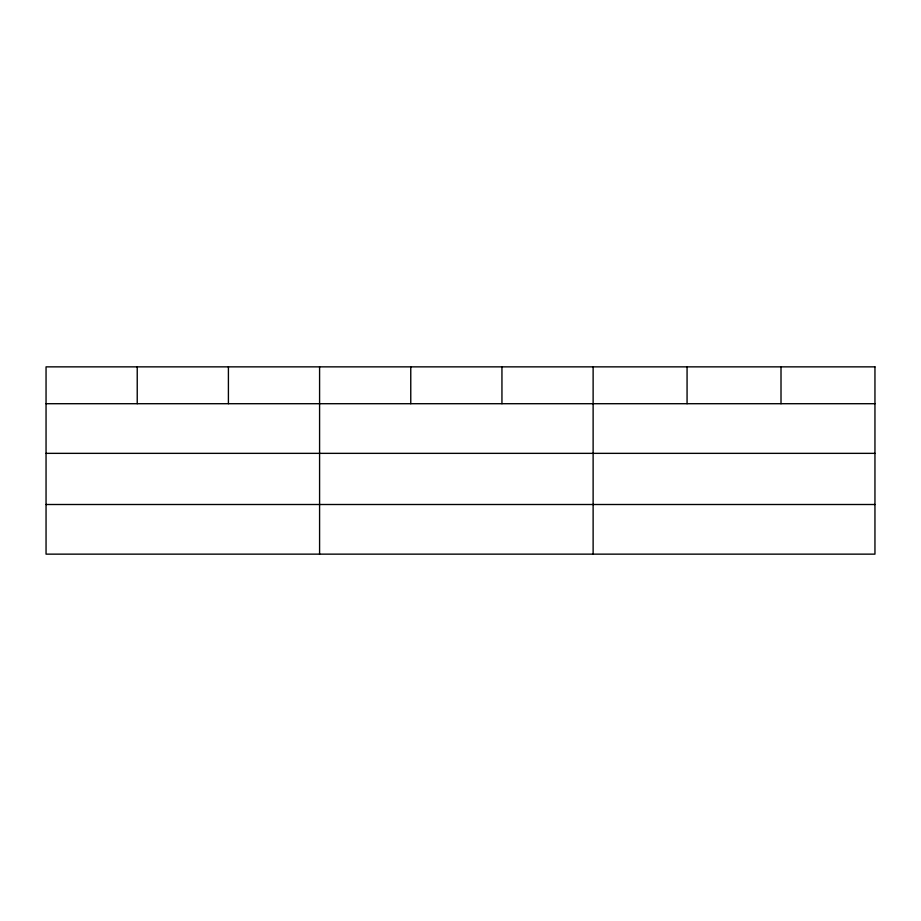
<?xml version="1.0" encoding="UTF-8"?>
<svg xmlns="http://www.w3.org/2000/svg" width="921" height="921" viewBox="0 0 921 921"><rect width="100%" height="100%" fill="white"/><g stroke="black" fill="none" stroke-linecap="round" stroke-linejoin="round"><path stroke-width="1.38" d="M46.05 403.709L874.95 403.709M46.05 453.351L874.95 453.351M46.05 504.501L874.95 504.501M781.008 366.857L781.008 403.709M687.066 366.857L687.066 403.709M593.124 366.857L593.124 554.143M501.945 366.857L501.945 403.709M410.766 366.857L410.766 403.709M319.587 366.857L319.587 554.143M228.408 366.857L228.408 403.709M137.229 366.857L137.229 403.709M874.95 366.857L46.05 366.857L46.05 554.143L874.95 554.143L874.95 366.857"/></g></svg>
